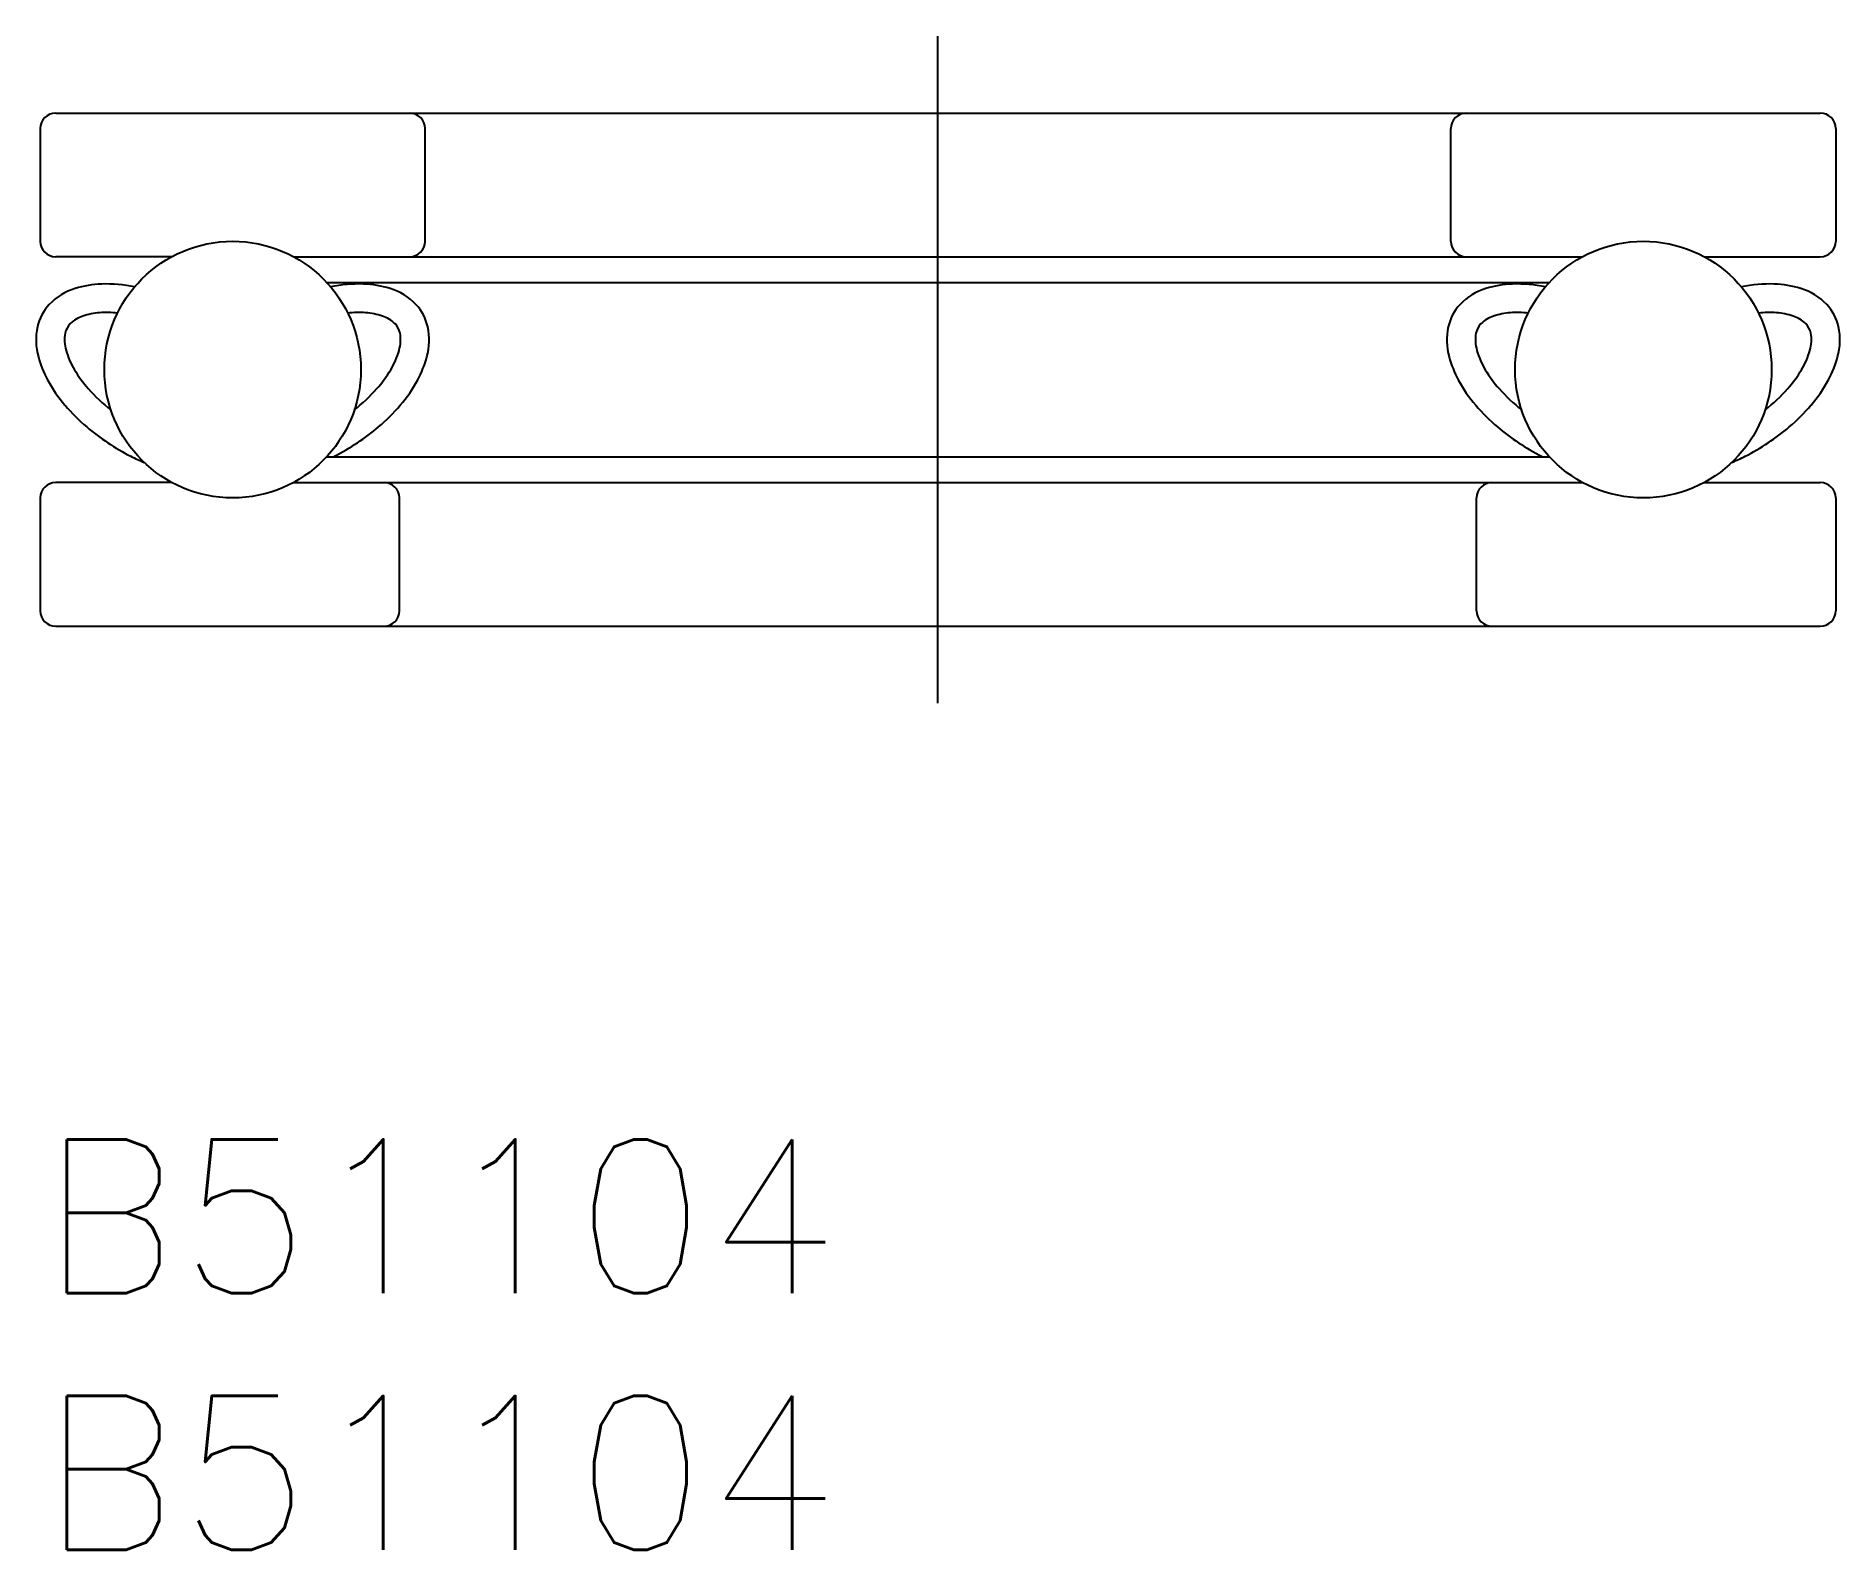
# Model space of a CAD drawing. Extents: x -0.1 to 35.1, y -8 to 21.5.
import ezdxf

# ---------------------------------------------------------------- set-up
doc = ezdxf.new("R2010")
doc.units = 0
doc.header["$LTSCALE"] = 0.5
doc.linetypes.add('CENTER', pattern=[50.8, 31.75, -6.35, 6.35, -6.35])
for name, color, linetype in [('MSM_CENTER', 1, 'CENTER'), ('MSM_CONTINUOUS', 7, 'CONTINUOUS'), ('MSM_PART_NUMBER', 7, 'CONTINUOUS')]:
    doc.layers.add(name, color=color, linetype=linetype)
doc.styles.get("Standard").update_dxf_attribs({"font": 'txt.shx', "height": 3, "bigfont": 'bigfont.shx'})

# ---------------------------------------------------------------- blocks, each defined once
blk = doc.blocks.new('*U2')
at = {"layer": 'MSM_PART_NUMBER'}
blk.add_text('B51104', height=3, dxfattribs=at).set_placement((0, -3))
blk = doc.blocks.new('*U3')
at = {"layer": 'MSM_PART_NUMBER'}
blk.add_text('B51104', height=3, dxfattribs=at).set_placement((0, -8))

msp = doc.modelspace()

# ---------------------------------------------------------------- linework, layer by layer
at = {"layer": 'MSM_CENTER'}
msp.add_line((17.5, 8.5), (17.5, 21.5), dxfattribs=at)
at = {"layer": 'MSM_CONTINUOUS'}
for p, q in [((0, 19.7), (0, 17.5)), ((0.3, 20), (34.7, 20)), ((7.5, 17.5), (7.5, 19.7)), ((27.5, 17.5), (27.5, 19.7)), ((35, 19.7), (35, 17.5)), ((2.559, 17.2), (0.3, 17.2)), ((4.938, 17.2), (30.062, 17.2)), ((32.441, 17.2), (34.7, 17.2)), ((5.583, 16.7), (29.417, 16.7)), ((5.581, 13.3), (29.419, 13.3)), ((2.563, 12.8), (0.3, 12.8)), ((4.934, 12.8), (30.066, 12.8)), ((32.437, 12.8), (34.7, 12.8)), ((0, 12.5), (0, 10.3)), ((7, 10.3), (7, 12.5)), ((28, 10.3), (28, 12.5)), ((35, 12.5), (35, 10.3)), ((0.3, 10), (34.7, 10))]:
    msp.add_line(p, q, dxfattribs=at)
for centre in [(3.749, 15.001), (31.251, 15.001)]:
    msp.add_circle(centre, 2.5, dxfattribs=at)
for centre, radius, start, end in [((0.3, 19.7), 0.3, 90, 180), ((7.2, 19.7), 0.3, 360, 90), ((27.8, 19.7), 0.3, 90, 180), ((34.7, 19.7), 0.3, 0, 90), ((0.3, 17.5), 0.3, 180, 270), ((7.2, 17.5), 0.3, 270, 0), ((27.8, 17.5), 0.3, 180, 270), ((34.7, 17.5), 0.3, 270, 0), ((1.026, 15.443), 1.188, 106.9915, 135.7859), ((1.252, 14.767), 1.901, 91.7553, 107.5696), ((1.289, 13.826), 2.843, 78.8409, 91.9155), ((6.208, 13.826), 2.843, 88.0845, 101.1591), ((6.245, 14.767), 1.901, 72.4304, 88.2447), ((6.472, 15.443), 1.188, 44.2141, 73.0085), ((28.528, 15.443), 1.188, 106.9915, 135.7859), ((28.755, 14.767), 1.901, 91.7553, 107.5696), ((28.792, 13.826), 2.843, 78.8409, 91.9155), ((33.711, 13.826), 2.843, 88.0845, 101.1591), ((33.748, 14.767), 1.901, 72.4304, 88.2447), ((33.974, 15.443), 1.188, 44.2141, 73.0085), ((0.868, 15.626), 0.948, 137.0791, 167.3138), ((6.629, 15.626), 0.948, 12.6862, 42.9209), ((28.371, 15.626), 0.948, 137.0791, 167.3138), ((34.132, 15.626), 0.948, 12.6862, 42.9209), ((1.16, 15.58), 1.243, 168.2069, 195.3899), ((0.867, 15.627), 0.391, 136.5217, 167.3333), ((1.041, 15.413), 0.665, 108.6017, 133.4782), ((1.252, 14.753), 1.359, 94.0619, 108.1843), ((1.297, 14.018), 2.095, 84.3135, 93.8461), ((6.201, 14.018), 2.095, 86.1539, 95.6865), ((6.245, 14.753), 1.359, 71.8157, 85.9381), ((6.457, 15.413), 0.665, 46.5218, 71.3983), ((6.631, 15.627), 0.391, 12.6667, 43.4783), ((6.337, 15.58), 1.243, 344.6101, 11.7931), ((28.663, 15.58), 1.243, 168.2069, 195.3899), ((28.369, 15.627), 0.391, 136.5217, 167.3333), ((28.543, 15.413), 0.665, 108.6017, 133.4782), ((28.755, 14.753), 1.359, 94.0619, 108.1843), ((28.799, 14.018), 2.095, 84.3135, 93.8461), ((33.703, 14.018), 2.095, 86.1539, 95.6865), ((33.748, 14.753), 1.359, 71.8157, 85.9381), ((33.959, 15.413), 0.665, 46.5218, 71.3983), ((34.133, 15.627), 0.391, 12.6667, 43.4783), ((33.84, 15.58), 1.243, 344.6101, 11.7931), ((1.202, 15.584), 0.729, 169.8329, 196.5896), ((6.295, 15.584), 0.729, 343.4104, 10.1671), ((28.705, 15.584), 0.729, 169.8329, 196.5896), ((33.798, 15.584), 0.729, 343.4104, 10.1671), ((1.915, 15.766), 2.02, 194.7946, 208.5641), ((1.888, 15.748), 1.434, 195.0465, 211.5938), ((5.609, 15.748), 1.434, 328.4062, 344.9535), ((5.583, 15.766), 2.02, 331.4359, 345.2054), ((29.417, 15.766), 2.02, 194.7946, 208.5641), ((29.391, 15.748), 1.434, 195.0465, 211.5938), ((33.112, 15.748), 1.434, 328.4062, 344.9535), ((33.085, 15.766), 2.02, 331.4359, 345.2054), ((2.608, 16.137), 2.806, 208.445, 220.7033), ((2.743, 16.237), 2.418, 210.847, 221.6002), ((4.754, 16.237), 2.418, 318.3998, 329.153), ((4.89, 16.137), 2.806, 319.2967, 331.555), ((30.11, 16.137), 2.806, 208.445, 220.7033), ((30.246, 16.237), 2.418, 210.847, 221.6002), ((32.257, 16.237), 2.418, 318.3998, 329.153), ((32.392, 16.137), 2.806, 319.2967, 331.555), ((3.447, 16.85), 3.351, 221.4562, 231.8184), ((4.05, 16.85), 3.351, 308.1816, 318.5438), ((30.95, 16.85), 3.351, 221.4562, 231.8184), ((31.553, 16.85), 3.351, 308.1816, 318.5438), ((3.265, 16.674), 3.654, 220.3704, 229.7798), ((4.232, 16.674), 3.654, 310.2202, 319.6296), ((30.768, 16.674), 3.654, 220.3704, 229.7798), ((31.735, 16.674), 3.654, 310.2202, 319.6296), ((3.762, 17.248), 4.414, 229.6724, 236.3398), ((3.736, 17.248), 4.414, 303.6602, 310.3276), ((31.264, 17.248), 4.414, 229.6724, 236.3398), ((31.238, 17.248), 4.414, 303.6602, 310.3276), ((3.744, 17.21), 4.372, 236.246, 243.0829), ((3.753, 17.21), 4.372, 296.9171, 303.754), ((31.247, 17.21), 4.372, 236.246, 243.0829), ((31.256, 17.21), 4.372, 296.9171, 303.754), ((4.209, 18.219), 5.482, 243.5244, 246.5187), ((3.288, 18.219), 5.482, 296.207, 296.4756), ((31.712, 18.219), 5.482, 243.5244, 243.793), ((30.791, 18.219), 5.482, 293.4813, 296.4756), ((0.3, 12.5), 0.3, 90, 180), ((6.7, 12.5), 0.3, 0, 90), ((28.3, 12.5), 0.3, 90, 180), ((34.7, 12.5), 0.3, 0, 90), ((0.3, 10.3), 0.3, 180, 270), ((6.7, 10.3), 0.3, 270, 0), ((28.3, 10.3), 0.3, 180, 270), ((34.7, 10.3), 0.3, 270, 0)]:
    msp.add_arc(centre, radius, start, end, dxfattribs=at)

# ---------------------------------------------------------------- block references
for name in ['*U2', '*U3']:
    msp.add_blockref(name, (0, 0), dxfattribs=at)

doc.saveas('drawing.dxf')
